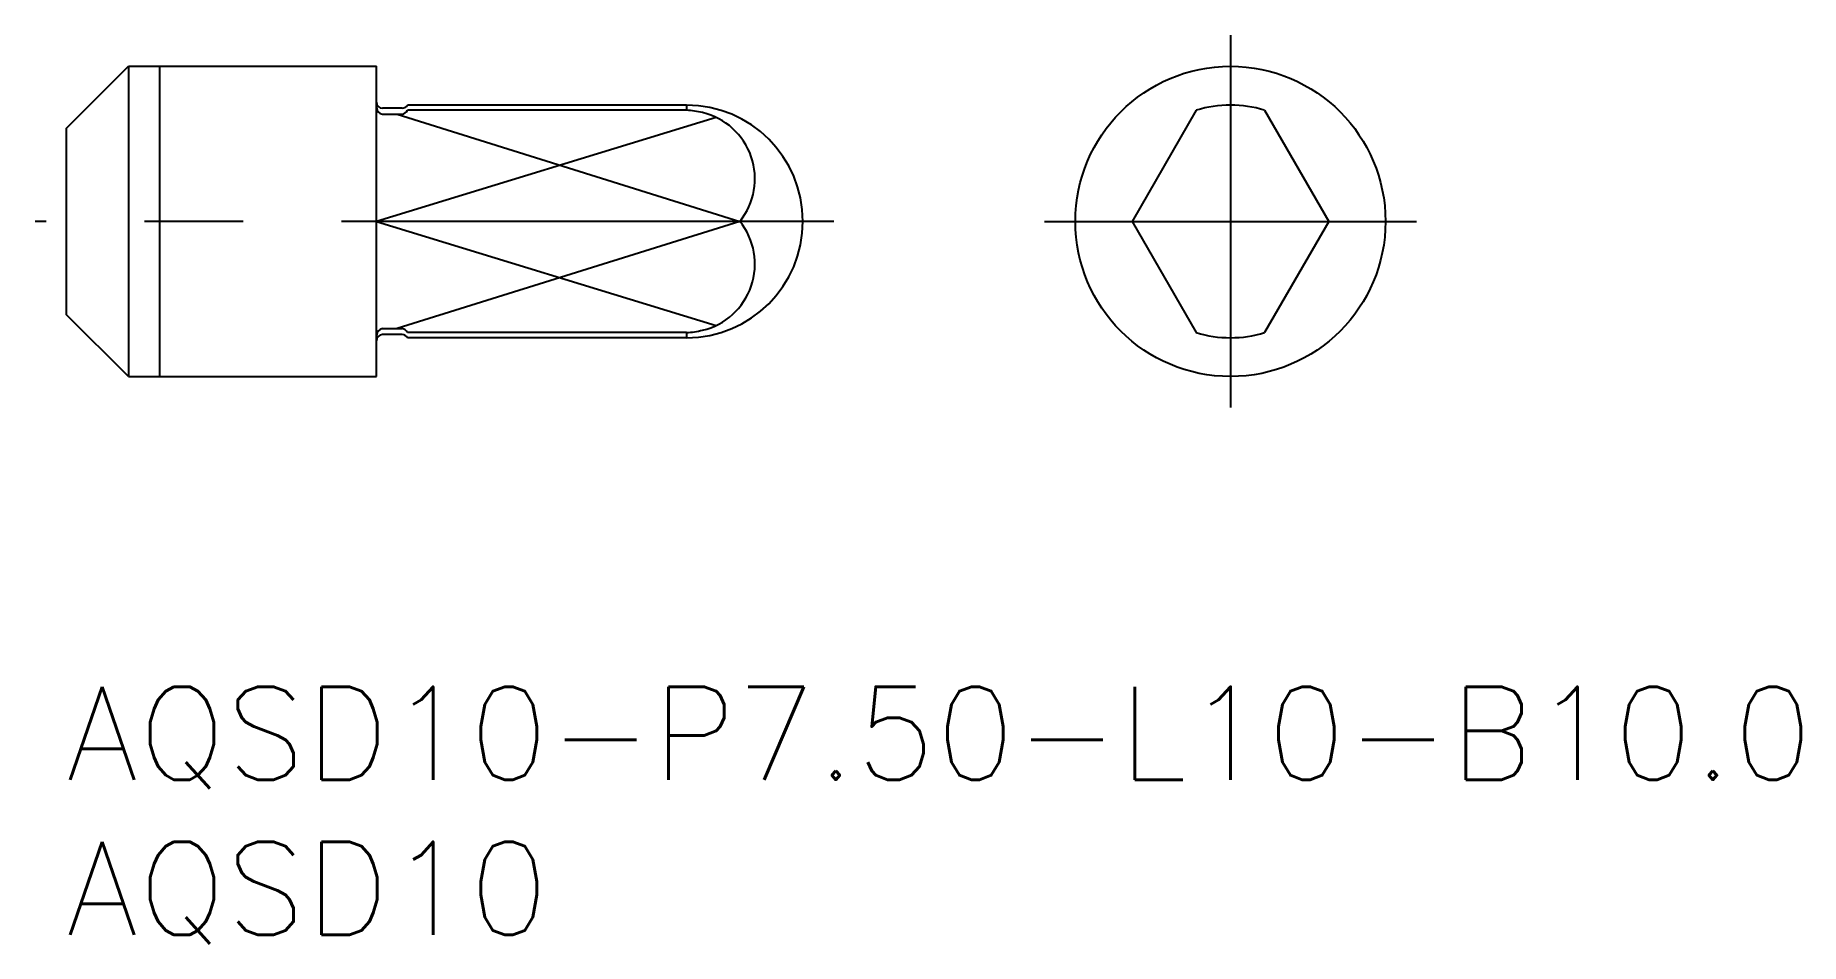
# Model space of a CAD drawing. Extents: x -1 to 55.9, y -8.3 to 21.
import ezdxf

# ---------------------------------------------------------------- set-up
doc = ezdxf.new("R2010")
doc.units = 0
doc.header["$LTSCALE"] = 0.5
doc.linetypes.add('CENTER', pattern=[50.8, 31.75, -6.35, 6.35, -6.35])
for name, color, linetype in [('MSM_CENTER', 1, 'CENTER'), ('MSM_CONTINUOUS', 7, 'CONTINUOUS'), ('MSM_NARROW', 5, 'CONTINUOUS'), ('MSM_PART_NUMBER', 7, 'CONTINUOUS')]:
    doc.layers.add(name, color=color, linetype=linetype)
doc.styles.get("Standard").update_dxf_attribs({"font": 'txt.shx', "height": 1, "bigfont": 'bigfont.shx'})

# ---------------------------------------------------------------- blocks, each defined once
blk = doc.blocks.new('*U18')
at = {"layer": 'MSM_PART_NUMBER'}
blk.add_text('AQSD10-P7.50-L10-B10.0', height=3, dxfattribs=at).set_placement((0, -3))
blk = doc.blocks.new('*U19')
at = {"layer": 'MSM_PART_NUMBER'}
blk.add_text('AQSD10', height=3, dxfattribs=at).set_placement((0, -8))

msp = doc.modelspace()

# ---------------------------------------------------------------- linework, layer by layer
at = {"layer": 'MSM_CENTER'}
for p, q in [((37.539, 21), (37.539, 9)), ((24.75, 15), (-1, 15)), ((31.539, 15), (43.539, 15))]:
    msp.add_line(p, q, dxfattribs=at)
at = {"layer": 'MSM_CONTINUOUS'}
for p, q in [((0, 18), (2, 20)), ((2, 20), (10, 20)), ((2, 20), (2, 10)), ((10, 10), (10, 20)), ((10.827, 18.65), (10.2, 18.65)), ((10.2, 18.456), (10.827, 18.456)), ((20, 18.75), (11, 18.75)), ((20, 18.585), (11, 18.585)), ((36.439, 18.585), (34.369, 15)), ((38.639, 18.585), (40.709, 15)), ((0, 18), (0, 12)), ((21.724, 15), (10, 15)), ((34.369, 15), (36.439, 11.415)), ((40.709, 15), (38.639, 11.415)), ((2, 10), (0, 12)), ((10.2, 11.544), (10.827, 11.544)), ((20, 11.415), (11, 11.415)), ((10.827, 11.35), (10.2, 11.35)), ((20, 11.25), (11, 11.25)), ((2, 10), (10, 10))]:
    msp.add_line(p, q, dxfattribs=at)
msp.add_circle((37.539, 15), 5, dxfattribs=at)
for centre, radius, start, end in [((10.2, 18.85), 0.2, 180, 270), ((10.234, 18.688), 0.235, 185.3277, 261.6592), ((10.827, 18.85), 0.2, 270, 330), ((10.807, 18.663), 0.208, 275.5005, 337.9399), ((20, 15), 3.75, 270, 90), ((19.784, 15.4), 3.193, 76.7054, 86.1194), ((20.014, 16.373), 2.193, 321.2525, 76.7054), ((37.539, 15), 3.75, 72.9424, 107.0576), ((20.014, 13.627), 2.193, 283.2946, 38.7475), ((10.234, 11.312), 0.235, 98.3408, 174.6723), ((10.807, 11.337), 0.208, 22.0601, 84.4995), ((19.784, 14.6), 3.193, 273.8806, 283.2946), ((37.539, 15), 3.75, 252.9424, 287.0576), ((10.2, 11.15), 0.2, 90, 180), ((10.827, 11.15), 0.2, 30, 90)]:
    msp.add_arc(centre, radius, start, end, dxfattribs=at)
at = {"layer": 'MSM_NARROW'}
for p, q in [((3, 20), (3, 10)), ((20.959, 18.351), (10, 15)), ((10.674, 18.456), (21.724, 15)), ((20, 18.73), (20, 18.605)), ((10, 15), (20.959, 11.649)), ((21.724, 15), (10.674, 11.544)), ((20, 11.395), (20, 11.27))]:
    msp.add_line(p, q, dxfattribs=at)

# ---------------------------------------------------------------- block references
at = {"layer": 'MSM_CONTINUOUS'}
for name in ['*U18', '*U19']:
    msp.add_blockref(name, (0, 0), dxfattribs=at)

doc.saveas('drawing.dxf')
